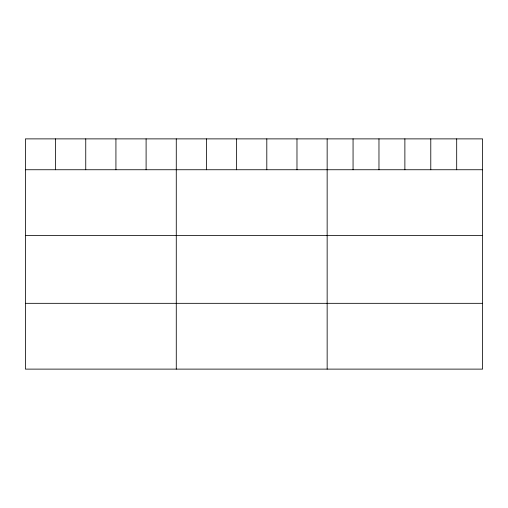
<?xml version="1.0" encoding="UTF-8"?>
<svg xmlns="http://www.w3.org/2000/svg" width="508" height="508" viewBox="0 0 508 508"><rect width="100%" height="100%" fill="white"/><g stroke="black" fill="none" stroke-linecap="round" stroke-linejoin="round"><path stroke-width="0.76" d="M482.6 169.742L482.6 369.119L25.4 369.119L25.4 138.881L482.6 138.881L482.6 169.742L25.4 169.742M25.4 235.534L482.6 235.534M25.4 303.327L482.6 303.327M456.692 138.881L456.692 169.742M430.784 138.881L430.784 169.742M404.876 138.881L404.876 169.742M378.968 138.881L378.968 169.742M353.06 138.881L353.06 169.742M327.152 138.881L327.152 369.119M296.977 138.881L296.977 169.742M266.802 138.881L266.802 169.742M236.626 138.881L236.626 169.742M206.451 138.881L206.451 169.742M176.276 138.881L176.276 369.119M146.101 138.881L146.101 169.742M115.926 138.881L115.926 169.742M85.75 138.881L85.75 169.742M55.575 138.881L55.575 169.742"/></g></svg>
